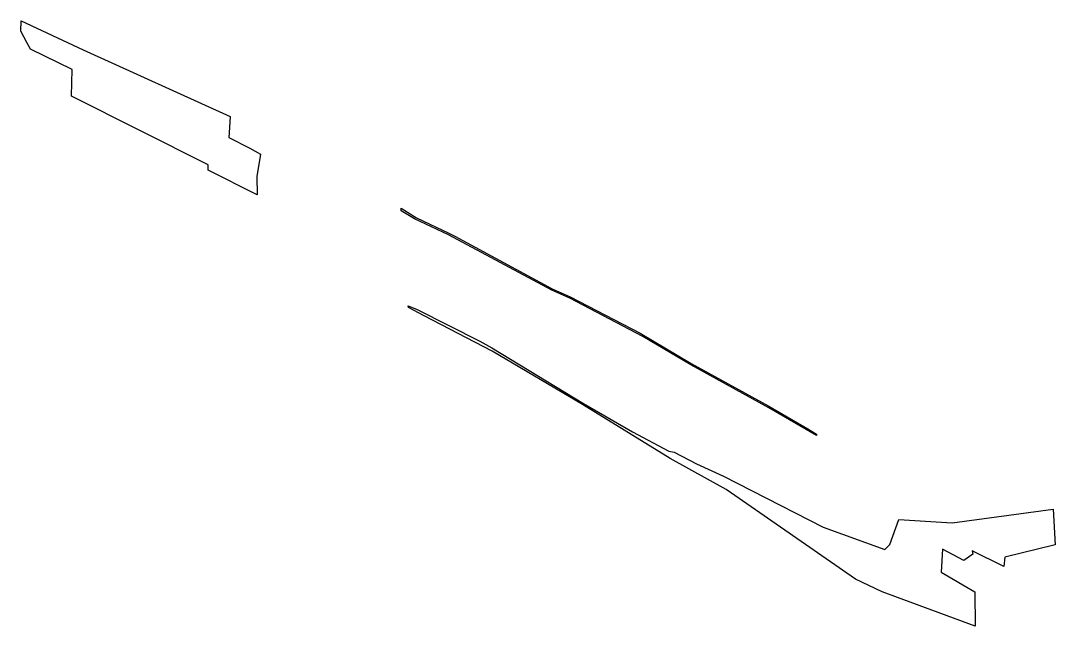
# Model space of a CAD drawing. Header units: metres. Extents: x 256882 to 257612, y 386281 to 386709.
import ezdxf

# ---------------------------------------------------------------- set-up
doc = ezdxf.new("R2010")
doc.units = ezdxf.units.M

msp = doc.modelspace()

# ---------------------------------------------------------------- linework, layer by layer
for points in [[(257014.673599, 386606.779859, 115.222698), (256918.116148, 386655.245913, 117.467318), (256918.654698, 386674.161437, 82.74984), (256889.333384, 386688.362292, 84.366086), (256886.617672, 386693.220607, 78.106823), (256882.382619, 386701.168294, 67.674054), (256882.749923, 386708.511682, 54.048687), (256926.46392, 386687.87553, 50.670714), (257030.078688, 386640.810955, 39.319224), (257029.568478, 386633.111383, 53.721959), (257029.127295, 386625.972548, 67.046109), (257043.960384, 386618.556344, 66.648622), (257051.609561, 386614.422218, 67.003877), (257048.896265, 386598.478178, 98.371406), (257049.223186, 386585.634944, 121.298894), (257014.585441, 386603.002742, 122.137155), (257014.673599, 386606.779859, 115.222698)], [(257443.708242, 386415.791627, 61.18213), (257410.228582, 386435.390682, 56.905901), (257355.110482, 386465.697018, 53.411111), (257321.368659, 386485.725137, 48.602881), (257269.788533, 386512.800086, 47.658742), (257257.153503, 386518.385147, 49.321727), (257184.265332, 386557.375288, 46.666393), (257160.270368, 386568.569519, 48.761386), (257150.70662, 386574.376491, 47.16299), (257150.718607, 386576.272196, 43.722717), (257161.601335, 386569.4189, 45.985562), (257184.465968, 386558.62799, 44.213569), (257188.664022, 386556.369533, 44.389636), (257257.300407, 386519.298236, 47.533258), (257269.935436, 386513.713175, 45.870273), (257319.335948, 386487.931979, 46.503816), (257355.257385, 386466.610108, 51.622642), (257410.222548, 386436.430879, 55.029924), (257437.556489, 386420.391962, 58.589158), (257443.769372, 386416.754928, 59.382705), (257443.708242, 386415.791627, 61.18213)], [(257553.968079, 386332.088665, 109.917345), (257547.754851, 386327.650445, 123.731312), (257532.677721, 386335.513565, 123.547631), (257531.70259, 386319.401268, 153.60094), (257555.519331, 386305.407098, 156.736673), (257555.731457, 386281.109029, 200.491519), (257490.0831, 386305.423283, 217.641461), (257471.211231, 386314.484909, 218.823474), (257380.028746, 386377.733189, 189.323612), (257340.447587, 386399.630255, 186.572249), (257278.673361, 386437.702437, 175.228117), (257214.900009, 386475.365622, 166.485395), (257167.106945, 386500.2294, 166.014503), (257155.847247, 386505.99839, 166.064075), (257155.664987, 386507.311548, 163.858446), (257162.030021, 386504.646888, 162.751402), (257206.318298, 386482.290518, 161.950333), (257214.736914, 386477.641556, 162.520369), (257279.360231, 386438.441916, 173.250875), (257313.958877, 386418.343824, 177.387805), (257339.60341, 386404.657087, 178.265391), (257343.40881, 386403.942243, 176.014882), (257359.014693, 386395.864773, 176.093923), (257378.165983, 386387.135405, 174.050698), (257448.446342, 386351.141603, 173.71439), (257491.984403, 386335.320307, 161.790734), (257495.397172, 386338.778183, 152.357877), (257501.943206, 386356.424309, 114.342437), (257539.391726, 386354.138222, 83.605729), (257610.841191, 386363.866512, -0.525192), (257612.237157, 386338.56012, 43.951208), (257576.700037, 386329.871321, 92.760316), (257575.976513, 386323.410179, 105.121514), (257553.696697, 386334.355047, 106.070434), (257553.968079, 386332.088665, 109.917345)]]:
    msp.add_polyline3d(points)

doc.saveas('drawing.dxf')
